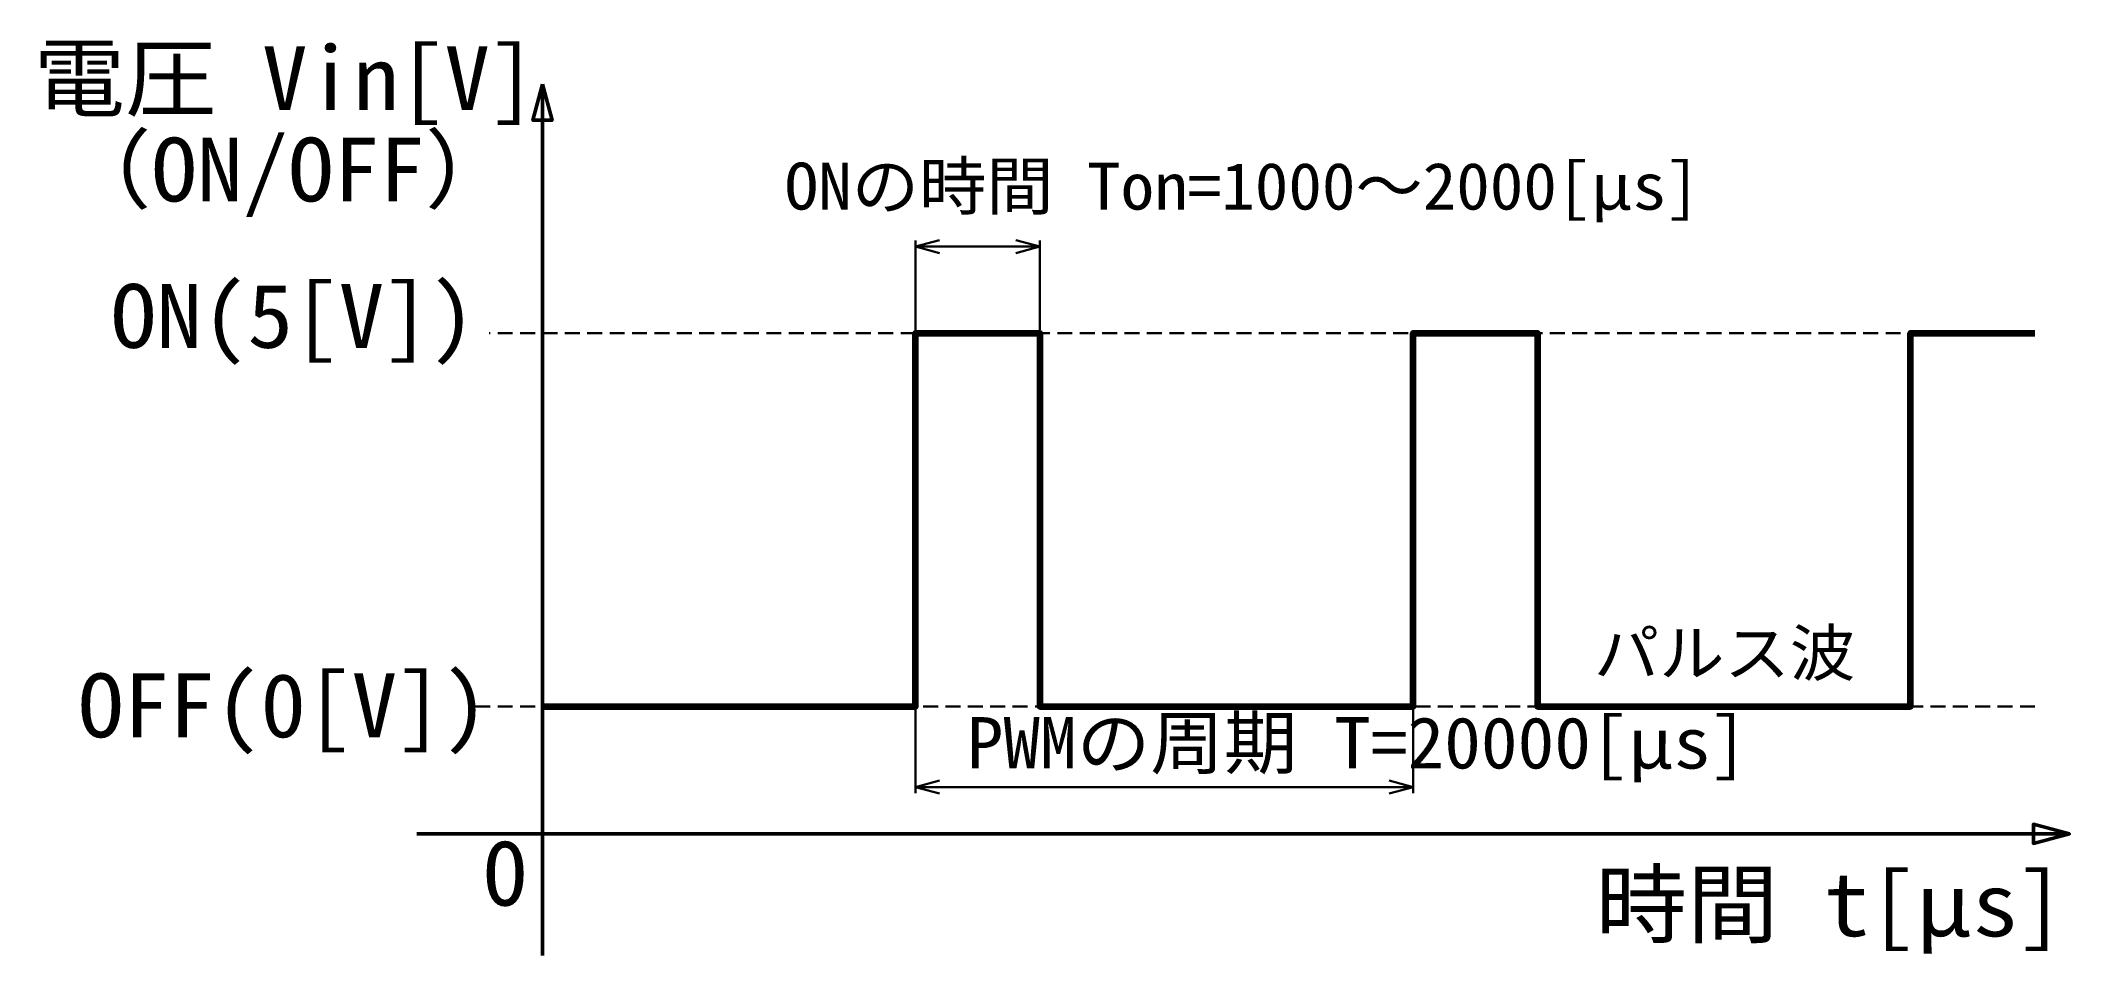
# Model space of a CAD drawing. Units: millimetres on the paper. Extents: x -85 to 78, y -40 to 34.
import ezdxf
from ezdxf.enums import TextEntityAlignment as Align

# ---------------------------------------------------------------- set-up
doc = ezdxf.new("R2010")
doc.units = ezdxf.units.MM
doc.linetypes.add('DASHED1', pattern=[1.8, 1.2, -0.6])
doc.layers.add('0-0_パルス波', color=6, linetype='Continuous', lineweight=100)
doc.layers.add('0-1_軸と説明', color=134, linetype='Continuous', lineweight=30)
doc.styles.add('ＭＳ ゴシック', font='')
doc.styles.get('ＭＳ ゴシック').set_extended_font_data('MS Gothic')

msp = doc.modelspace()

# ---------------------------------------------------------------- linework, layer by layer
at = {"layer": '0-0_パルス波'}
msp.add_lwpolyline([(-45, -19.767), (-25, -19.767), (-15, -19.767), (-15, 10.233), (-5, 10.233), (-5, -19.767), (25, -19.767), (25, 10.233), (35, 10.233), (35, -19.767), (65, -19.767), (65, 10.233), (75, 10.233)], dxfattribs=at)
at = {"layer": '0-1_軸と説明', "lineweight": 50}
msp.add_line((-45, -39.767), (-45, 30.233), dxfattribs=at)
at = {"layer": '0-1_軸と説明', "color": 2}
for p, q in [((-15, 17.183), (-13.068, 17.701)), ((-15, 10.483), (-15, 17.683)), ((-15, 17.183), (-5, 17.183)), ((-15, 17.183), (-13.068, 16.666)), ((-5, 17.183), (-6.932, 17.701)), ((-5, 17.183), (-6.932, 16.666)), ((-5, 10.483), (-5, 17.683))]:
    msp.add_line(p, q, dxfattribs=at)
at = {"layer": '0-1_軸と説明', "linetype": 'DASHED1'}
for p, q in [((75, 10.233), (-49.282, 10.233)), ((75, -19.767), (-50.762, -19.767))]:
    msp.add_line(p, q, dxfattribs=at)
at = {"layer": '0-1_軸と説明'}
for p, q in [((-15, -20.017), (-15, -26.738)), ((25, -20.017), (25, -26.738)), ((-15, -26.238), (-13.068, -25.72)), ((25, -26.238), (23.068, -25.72)), ((-15, -26.238), (25, -26.238)), ((-15, -26.238), (-13.068, -26.755)), ((25, -26.238), (23.068, -26.755))]:
    msp.add_line(p, q, dxfattribs=at)
at = {"layer": '0-1_軸と説明', "lineweight": 50}
msp.add_lwpolyline([(-45, 30.233), (-44.224, 27.335), (-45.776, 27.335)], close=True, dxfattribs=at)
msp.add_lwpolyline([(-55.109, -30), (77.771, -30), (74.873, -30.776), (74.873, -29.224), (77.771, -30)], dxfattribs=at)

# ---------------------------------------------------------------- texts
at = {"layer": '0-0_パルス波', "style": 'ＭＳ ゴシック', "width": 1.05}
msp.add_text('パルス波', height=3.666, dxfattribs=at).set_placement((39.535, -18.405), align=Align.BOTTOM_LEFT)
at = {"layer": '0-1_軸と説明', "color": 3, "style": 'ＭＳ ゴシック', "width": 1.05}
for s, height, p in [('電圧 Vin[V]', 5.132, (-85.916, 26.615)), ('（ON/OFF）', 5.132, (-83.797, 19.269)), ('ON(5[V])', 5.132, (-79.718, 7.506)), ('OFF(0[V])', 5.132, (-82.343, -23.785)), ('PWMの周期 T=20000[μs]', 4.13, (-10.895, -25.988)), ('時間 t[μs]', 5.132, (39.668, -39.767))]:
    msp.add_text(s, height=height, dxfattribs=at).set_placement(p, align=Align.BOTTOM_LEFT)
at = {"layer": '0-1_軸と説明', "color": 2, "style": 'ＭＳ ゴシック', "width": 1.05}
msp.add_text('ONの時間 Ton=1000～2000[μs]', height=3.776, dxfattribs=at).set_placement((-25.528, 19.022), align=Align.BOTTOM_LEFT)
at = {"layer": '0-1_軸と説明', "color": 3, "style": 'ＭＳ ゴシック'}
msp.add_text('O', height=5.132, dxfattribs=at).set_placement((-49.751, -37.31), align=Align.BOTTOM_LEFT)

doc.saveas('drawing.dxf')
